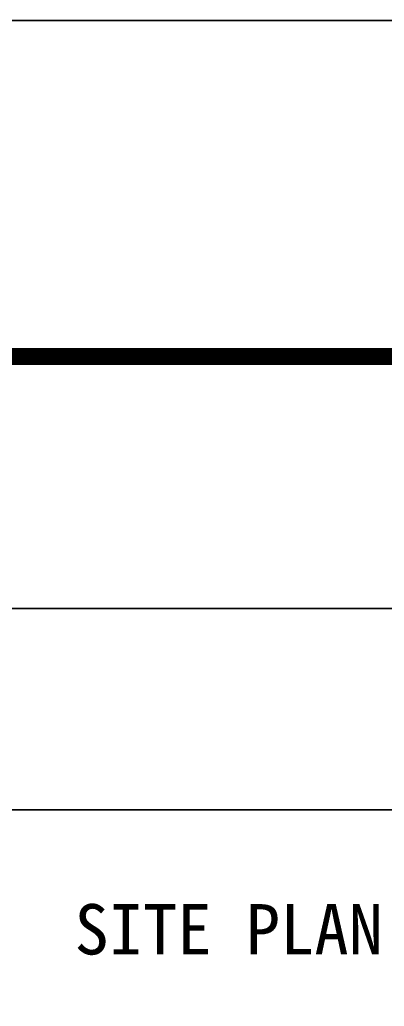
# Model space of a CAD drawing. Extents: x -26219 to 315419, y -160410 to -120810.
# Drawn here: x 175724 to 176267, y -127830 to -126361 of the extents above; entities that cross this region are included whole.
import ezdxf
from ezdxf.enums import TextEntityAlignment as Align

# ---------------------------------------------------------------- set-up
doc = ezdxf.new("R2010")
doc.units = 0
doc.header["$LTSCALE"] = 1000
doc.header["$MEASUREMENT"] = 0
doc.styles.add('图签信息$0$华文细黑', font='STXIHEI_0.TTF', dxfattribs={"height": 10})

# ---------------------------------------------------------------- blocks, each defined once
blk = doc.blocks.new('图框-A1')
at = {"const_width": 0.05}
blk.add_lwpolyline([(0, 0), (841, 0), (841, 594), (0, 594)], close=True, dxfattribs=at)
blk = doc.blocks.new('图签信息')
at = {"const_width": 0.5}
blk.add_lwpolyline([(-65, 574), (-65, 500.5), (0, 500.5), (0, 574)], close=True, dxfattribs=at)
at = {"const_width": 0.05}
for points in [[(-65, 566.5), (0, 566.5)], [(-65, 560.5), (0, 560.5)]]:
    blk.add_lwpolyline(points, dxfattribs=at)
at = {"style": '图签信息$0$华文细黑'}
blk.add_text('SITE PLAN', height=1.5, dxfattribs=at).set_placement((-40.056, 557.698), align=Align.TOP_RIGHT)
blk = doc.blocks.new('图签-A1')
at = {"color": 2}
blk.add_blockref('图签信息', (0, 0), dxfattribs=at)

msp = doc.modelspace()

# ---------------------------------------------------------------- block references
at = {"xscale": 50, "yscale": 50, "zscale": 50}
for name, p in [('图框-A1', (136717.6, -156062.5)), ('图签-A1', (178267.6, -155562.5))]:
    msp.add_blockref(name, p, dxfattribs=at)

doc.saveas('drawing.dxf')
